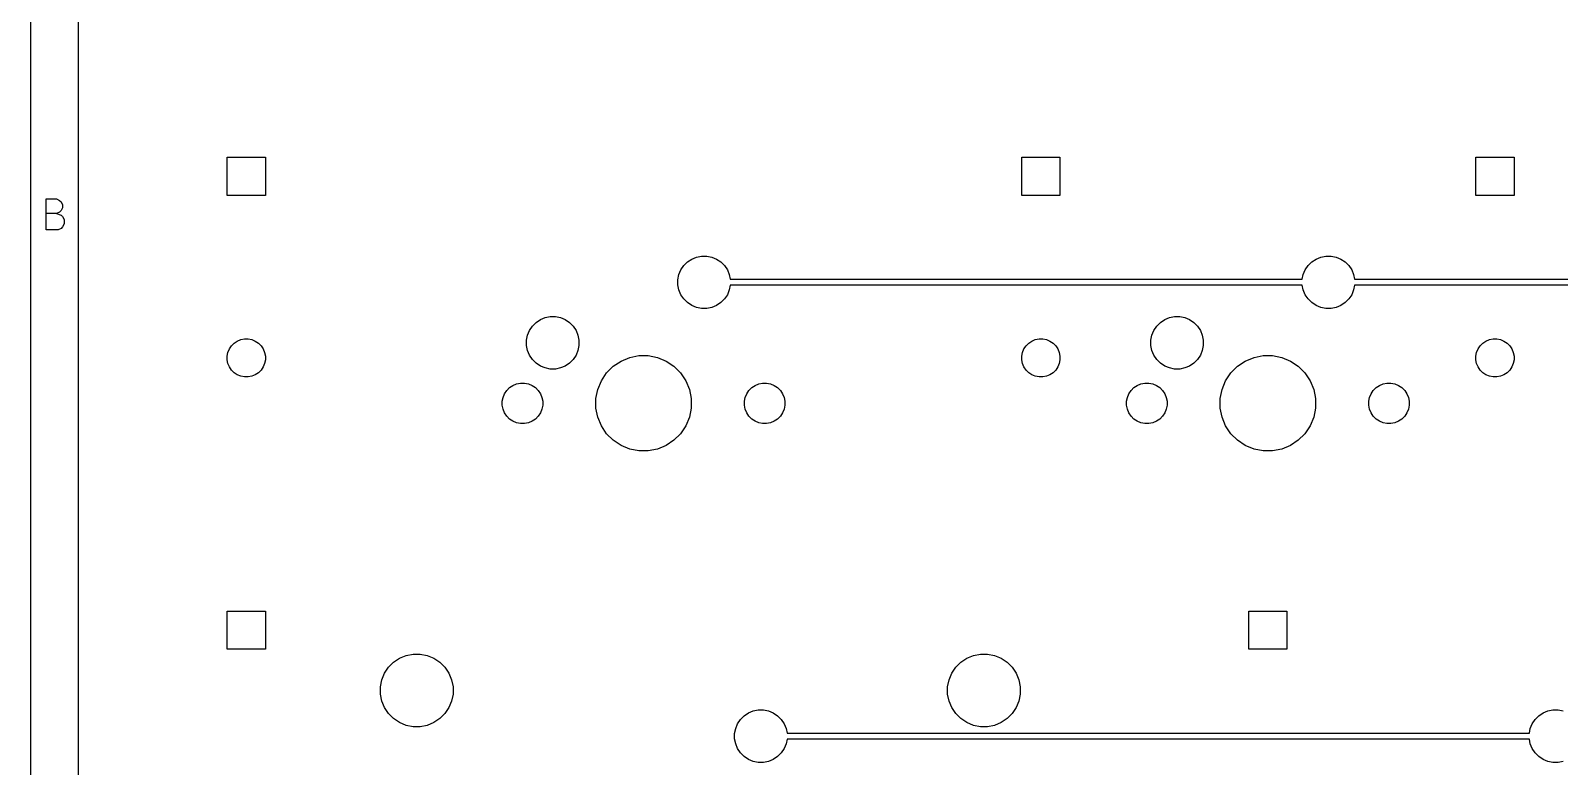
# Model space of a CAD drawing. Extents: x 0.4 to 33.6, y -21.6 to -0.4.
# Drawn here: x 0.394 to 2.919, y -4.256 to -3.04 of the extents above; entities that cross this region are included whole.
import ezdxf

# ---------------------------------------------------------------- set-up
doc = ezdxf.new("R2010")
doc.units = 0
doc.header["$MEASUREMENT"] = 0
doc.layers.add('BLACK', color=7, linetype='CONTINUOUS')

msp = doc.modelspace()

# ---------------------------------------------------------------- linework, layer by layer
at = {"layer": 'BLACK', "linetype": 'CONTINUOUS'}
for p, q in [((0.393701, -0.393701), (0.393701, -21.6063)), ((0.472441, -0.472441), (0.472441, -21.5276)), ((0.718504, -3.31275), (0.718504, -3.24975)), ((0.718504, -3.24975), (0.781496, -3.24975)), ((0.781496, -3.24975), (0.781496, -3.31275)), ((2.031, -3.31275), (2.031, -3.24975)), ((2.031, -3.24975), (2.094, -3.24975)), ((2.094, -3.24975), (2.094, -3.31275)), ((2.781, -3.31275), (2.781, -3.24975)), ((2.781, -3.24975), (2.844, -3.24975)), ((2.844, -3.24975), (2.844, -3.31275)), ((0.419666, -3.36961), (0.419666, -3.31843)), ((0.419666, -3.31843), (0.436727, -3.31843)), ((0.436727, -3.31843), (0.441601, -3.32087)), ((0.441601, -3.32087), (0.444038, -3.3233)), ((0.444038, -3.3233), (0.446475, -3.32818)), ((0.446475, -3.33305), (0.444038, -3.33793)), ((0.446475, -3.32818), (0.446475, -3.33305)), ((0.781496, -3.31275), (0.718504, -3.31275)), ((2.094, -3.31275), (2.031, -3.31275)), ((2.844, -3.31275), (2.781, -3.31275)), ((0.436727, -3.3428), (0.419666, -3.3428)), ((0.441601, -3.34036), (0.436727, -3.3428)), ((0.436727, -3.3428), (0.444038, -3.34524)), ((0.444038, -3.33793), (0.441601, -3.34036)), ((0.444038, -3.34524), (0.446475, -3.34768)), ((0.446475, -3.34768), (0.448913, -3.35255)), ((0.448913, -3.35255), (0.448913, -3.35986)), ((0.439164, -3.36961), (0.419666, -3.36961)), ((0.444038, -3.36717), (0.439164, -3.36961)), ((0.446475, -3.36474), (0.444038, -3.36717)), ((0.448913, -3.35986), (0.446475, -3.36474)), ((1.46787, -3.43574), (1.47261, -3.42864)), ((1.47261, -3.42864), (1.47864, -3.42261)), ((1.47864, -3.42261), (1.48574, -3.41787)), ((1.48574, -3.41787), (1.49362, -3.41461)), ((1.49362, -3.41461), (1.50198, -3.41294)), ((1.50198, -3.41294), (1.51052, -3.41294)), ((1.51052, -3.41294), (1.51888, -3.41461)), ((1.51888, -3.41461), (1.52676, -3.41787)), ((1.52676, -3.41787), (1.53386, -3.42261)), ((1.53386, -3.42261), (1.53989, -3.42864)), ((1.53989, -3.42864), (1.54463, -3.43574)), ((2.49912, -3.43574), (2.50386, -3.42864)), ((2.50386, -3.42864), (2.50989, -3.42261)), ((2.50989, -3.42261), (2.51699, -3.41787)), ((2.51699, -3.41787), (2.52487, -3.41461)), ((2.52487, -3.41461), (2.53323, -3.41294)), ((2.53323, -3.41294), (2.54177, -3.41294)), ((2.54177, -3.41294), (2.55013, -3.41461)), ((2.55013, -3.41461), (2.55801, -3.41787)), ((2.55801, -3.41787), (2.56511, -3.42261)), ((2.56511, -3.42261), (2.57114, -3.42864)), ((2.57114, -3.42864), (2.57588, -3.43574)), ((1.46294, -3.45198), (1.46461, -3.44362)), ((1.46294, -3.46052), (1.46294, -3.45198)), ((1.46461, -3.44362), (1.46787, -3.43574)), ((1.54463, -3.43574), (1.54789, -3.44362)), ((1.54789, -3.44362), (1.54943, -3.45133)), ((1.54943, -3.45133), (2.49432, -3.45133)), ((2.49432, -3.45133), (2.49586, -3.44362)), ((2.49586, -3.44362), (2.49912, -3.43574)), ((2.57588, -3.43574), (2.57914, -3.44362)), ((2.57914, -3.44362), (2.58068, -3.45133)), ((2.58068, -3.45133), (3.24432, -3.45133)), ((1.46461, -3.46888), (1.46294, -3.46052)), ((1.46787, -3.47676), (1.46461, -3.46888)), ((1.47261, -3.48386), (1.46787, -3.47676)), ((1.47864, -3.48989), (1.47261, -3.48386)), ((1.53989, -3.48386), (1.53386, -3.48989)), ((1.54463, -3.47676), (1.53989, -3.48386)), ((1.54789, -3.46888), (1.54463, -3.47676)), ((1.54943, -3.46117), (1.54789, -3.46888)), ((2.49432, -3.46117), (1.54943, -3.46117)), ((2.49586, -3.46888), (2.49432, -3.46117)), ((2.49912, -3.47676), (2.49586, -3.46888)), ((2.50386, -3.48386), (2.49912, -3.47676)), ((2.50989, -3.48989), (2.50386, -3.48386)), ((2.57114, -3.48386), (2.56511, -3.48989)), ((2.57588, -3.47676), (2.57114, -3.48386)), ((2.57914, -3.46888), (2.57588, -3.47676)), ((2.58068, -3.46117), (2.57914, -3.46888)), ((3.24432, -3.46117), (2.58068, -3.46117)), ((1.48574, -3.49463), (1.47864, -3.48989)), ((1.49362, -3.49789), (1.48574, -3.49463)), ((1.50198, -3.49956), (1.49362, -3.49789)), ((1.51052, -3.49956), (1.50198, -3.49956)), ((1.51888, -3.49789), (1.51052, -3.49956)), ((1.52676, -3.49463), (1.51888, -3.49789)), ((1.53386, -3.48989), (1.52676, -3.49463)), ((2.51699, -3.49463), (2.50989, -3.48989)), ((2.52487, -3.49789), (2.51699, -3.49463)), ((2.53323, -3.49956), (2.52487, -3.49789)), ((2.54177, -3.49956), (2.53323, -3.49956)), ((2.55013, -3.49789), (2.54177, -3.49956)), ((2.55801, -3.49463), (2.55013, -3.49789)), ((2.56511, -3.48989), (2.55801, -3.49463)), ((1.21787, -3.53574), (1.22261, -3.52864)), ((1.22261, -3.52864), (1.22864, -3.52261)), ((1.22864, -3.52261), (1.23574, -3.51787)), ((1.23574, -3.51787), (1.24362, -3.51461)), ((1.24362, -3.51461), (1.25198, -3.51294)), ((1.25198, -3.51294), (1.26052, -3.51294)), ((1.26052, -3.51294), (1.26888, -3.51461)), ((1.26888, -3.51461), (1.27676, -3.51787)), ((1.27676, -3.51787), (1.28386, -3.52261)), ((1.28386, -3.52261), (1.28989, -3.52864)), ((1.28989, -3.52864), (1.29463, -3.53574)), ((2.24912, -3.53574), (2.25386, -3.52864)), ((2.25386, -3.52864), (2.25989, -3.52261)), ((2.25989, -3.52261), (2.26699, -3.51787)), ((2.26699, -3.51787), (2.27487, -3.51461)), ((2.27487, -3.51461), (2.28323, -3.51294)), ((2.28323, -3.51294), (2.29177, -3.51294)), ((2.29177, -3.51294), (2.30013, -3.51461)), ((2.30013, -3.51461), (2.30801, -3.51787)), ((2.30801, -3.51787), (2.31511, -3.52261)), ((2.31511, -3.52261), (2.32114, -3.52864)), ((2.32114, -3.52864), (2.32588, -3.53574)), ((0.725535, -3.56117), (0.729922, -3.55679)), ((0.729922, -3.55679), (0.735081, -3.55334)), ((0.735081, -3.55334), (0.740813, -3.55096)), ((0.740813, -3.55096), (0.746898, -3.54975)), ((0.746898, -3.54975), (0.753102, -3.54975)), ((0.753102, -3.54975), (0.759187, -3.55096)), ((0.759187, -3.55096), (0.764919, -3.55334)), ((0.764919, -3.55334), (0.770078, -3.55679)), ((0.770078, -3.55679), (0.774465, -3.56117)), ((1.21294, -3.55198), (1.21461, -3.54362)), ((1.21294, -3.56052), (1.21294, -3.55198)), ((1.21461, -3.56888), (1.21294, -3.56052)), ((1.21461, -3.54362), (1.21787, -3.53574)), ((1.29463, -3.53574), (1.29789, -3.54362)), ((1.29789, -3.54362), (1.29956, -3.55198)), ((1.29956, -3.56052), (1.29789, -3.56888)), ((1.29956, -3.55198), (1.29956, -3.56052)), ((2.03804, -3.56117), (2.04242, -3.55679)), ((2.04242, -3.55679), (2.04758, -3.55334)), ((2.04758, -3.55334), (2.05331, -3.55096)), ((2.05331, -3.55096), (2.0594, -3.54975)), ((2.0594, -3.54975), (2.0656, -3.54975)), ((2.0656, -3.54975), (2.07169, -3.55096)), ((2.07169, -3.55096), (2.07742, -3.55334)), ((2.07742, -3.55334), (2.08258, -3.55679)), ((2.08258, -3.55679), (2.08696, -3.56117)), ((2.24419, -3.55198), (2.24586, -3.54362)), ((2.24419, -3.56052), (2.24419, -3.55198)), ((2.24586, -3.56888), (2.24419, -3.56052)), ((2.24586, -3.54362), (2.24912, -3.53574)), ((2.32588, -3.53574), (2.32914, -3.54362)), ((2.32914, -3.54362), (2.33081, -3.55198)), ((2.33081, -3.56052), (2.32914, -3.56888)), ((2.33081, -3.55198), (2.33081, -3.56052)), ((2.78804, -3.56117), (2.79242, -3.55679)), ((2.79242, -3.55679), (2.79758, -3.55334)), ((2.79758, -3.55334), (2.80331, -3.55096)), ((2.80331, -3.55096), (2.8094, -3.54975)), ((2.8094, -3.54975), (2.8156, -3.54975)), ((2.8156, -3.54975), (2.82169, -3.55096)), ((2.82169, -3.55096), (2.82742, -3.55334)), ((2.82742, -3.55334), (2.83258, -3.55679)), ((2.83258, -3.55679), (2.83696, -3.56117)), ((0.718504, -3.57815), (0.719714, -3.57206)), ((0.718504, -3.58435), (0.718504, -3.57815)), ((0.719714, -3.59044), (0.718504, -3.58435)), ((0.719714, -3.57206), (0.722089, -3.56633)), ((0.722089, -3.56633), (0.725535, -3.56117)), ((0.774465, -3.56117), (0.777911, -3.56633)), ((0.777911, -3.56633), (0.780286, -3.57206)), ((0.780286, -3.57206), (0.781496, -3.57815)), ((0.781496, -3.58435), (0.780286, -3.59044)), ((0.781496, -3.57815), (0.781496, -3.58435)), ((1.21787, -3.57676), (1.21461, -3.56888)), ((1.22261, -3.58386), (1.21787, -3.57676)), ((1.22864, -3.58989), (1.22261, -3.58386)), ((1.28989, -3.58386), (1.28386, -3.58989)), ((1.29463, -3.57676), (1.28989, -3.58386)), ((1.29789, -3.56888), (1.29463, -3.57676)), ((1.36895, -3.58647), (1.38328, -3.58054)), ((1.38328, -3.58054), (1.39849, -3.57751)), ((1.39849, -3.57751), (1.41401, -3.57751)), ((1.41401, -3.57751), (1.42922, -3.58054)), ((1.42922, -3.58054), (1.44355, -3.58647)), ((2.031, -3.57815), (2.03221, -3.57206)), ((2.031, -3.58435), (2.031, -3.57815)), ((2.03221, -3.59044), (2.031, -3.58435)), ((2.03221, -3.57206), (2.03459, -3.56633)), ((2.03459, -3.56633), (2.03804, -3.56117)), ((2.08696, -3.56117), (2.09041, -3.56633)), ((2.09041, -3.56633), (2.09279, -3.57206)), ((2.09279, -3.57206), (2.094, -3.57815)), ((2.094, -3.58435), (2.09279, -3.59044)), ((2.094, -3.57815), (2.094, -3.58435)), ((2.24912, -3.57676), (2.24586, -3.56888)), ((2.25386, -3.58386), (2.24912, -3.57676)), ((2.25989, -3.58989), (2.25386, -3.58386)), ((2.32114, -3.58386), (2.31511, -3.58989)), ((2.32588, -3.57676), (2.32114, -3.58386)), ((2.32914, -3.56888), (2.32588, -3.57676)), ((2.4002, -3.58647), (2.41453, -3.58054)), ((2.41453, -3.58054), (2.42974, -3.57751)), ((2.42974, -3.57751), (2.44526, -3.57751)), ((2.44526, -3.57751), (2.46047, -3.58054)), ((2.46047, -3.58054), (2.4748, -3.58647)), ((2.781, -3.57815), (2.78221, -3.57206)), ((2.781, -3.58435), (2.781, -3.57815)), ((2.78221, -3.59044), (2.781, -3.58435)), ((2.78221, -3.57206), (2.78459, -3.56633)), ((2.78459, -3.56633), (2.78804, -3.56117)), ((2.83696, -3.56117), (2.84041, -3.56633)), ((2.84041, -3.56633), (2.84279, -3.57206)), ((2.84279, -3.57206), (2.844, -3.57815)), ((2.844, -3.58435), (2.84279, -3.59044)), ((2.844, -3.57815), (2.844, -3.58435)), ((0.722089, -3.59617), (0.719714, -3.59044)), ((0.725535, -3.60133), (0.722089, -3.59617)), ((0.729922, -3.60571), (0.725535, -3.60133)), ((0.735081, -3.60916), (0.729922, -3.60571)), ((0.740813, -3.61154), (0.735081, -3.60916)), ((0.764919, -3.60916), (0.759187, -3.61154)), ((0.770078, -3.60571), (0.764919, -3.60916)), ((0.774465, -3.60133), (0.770078, -3.60571)), ((0.777911, -3.59617), (0.774465, -3.60133)), ((0.780286, -3.59044), (0.777911, -3.59617)), ((1.23574, -3.59463), (1.22864, -3.58989)), ((1.24362, -3.59789), (1.23574, -3.59463)), ((1.25198, -3.59956), (1.24362, -3.59789)), ((1.26052, -3.59956), (1.25198, -3.59956)), ((1.26888, -3.59789), (1.26052, -3.59956)), ((1.27676, -3.59463), (1.26888, -3.59789)), ((1.28386, -3.58989), (1.27676, -3.59463)), ((1.33647, -3.61895), (1.34509, -3.60606)), ((1.34509, -3.60606), (1.35606, -3.59509)), ((1.35606, -3.59509), (1.36895, -3.58647)), ((1.44355, -3.58647), (1.45644, -3.59509)), ((1.45644, -3.59509), (1.46741, -3.60606)), ((1.46741, -3.60606), (1.47603, -3.61895)), ((2.03459, -3.59617), (2.03221, -3.59044)), ((2.03804, -3.60133), (2.03459, -3.59617)), ((2.04242, -3.60571), (2.03804, -3.60133)), ((2.04758, -3.60916), (2.04242, -3.60571)), ((2.05331, -3.61154), (2.04758, -3.60916)), ((2.07742, -3.60916), (2.07169, -3.61154)), ((2.08258, -3.60571), (2.07742, -3.60916)), ((2.08696, -3.60133), (2.08258, -3.60571)), ((2.09041, -3.59617), (2.08696, -3.60133)), ((2.09279, -3.59044), (2.09041, -3.59617)), ((2.26699, -3.59463), (2.25989, -3.58989)), ((2.27487, -3.59789), (2.26699, -3.59463)), ((2.28323, -3.59956), (2.27487, -3.59789)), ((2.29177, -3.59956), (2.28323, -3.59956)), ((2.30013, -3.59789), (2.29177, -3.59956)), ((2.30801, -3.59463), (2.30013, -3.59789)), ((2.31511, -3.58989), (2.30801, -3.59463)), ((2.36772, -3.61895), (2.37634, -3.60606)), ((2.37634, -3.60606), (2.38731, -3.59509)), ((2.38731, -3.59509), (2.4002, -3.58647)), ((2.4748, -3.58647), (2.48769, -3.59509)), ((2.48769, -3.59509), (2.49866, -3.60606)), ((2.49866, -3.60606), (2.50728, -3.61895)), ((2.78459, -3.59617), (2.78221, -3.59044)), ((2.78804, -3.60133), (2.78459, -3.59617)), ((2.79242, -3.60571), (2.78804, -3.60133)), ((2.79758, -3.60916), (2.79242, -3.60571)), ((2.80331, -3.61154), (2.79758, -3.60916)), ((2.82742, -3.60916), (2.82169, -3.61154)), ((2.83258, -3.60571), (2.82742, -3.60916)), ((2.83696, -3.60133), (2.83258, -3.60571)), ((2.84041, -3.59617), (2.83696, -3.60133)), ((2.84279, -3.59044), (2.84041, -3.59617)), ((0.746898, -3.61275), (0.740813, -3.61154)), ((0.753102, -3.61275), (0.746898, -3.61275)), ((0.759187, -3.61154), (0.753102, -3.61275)), ((1.17659, -3.6404), (1.18026, -3.63492)), ((1.18026, -3.63492), (1.18492, -3.63026)), ((1.18492, -3.63026), (1.1904, -3.62659)), ((1.1904, -3.62659), (1.19649, -3.62407)), ((1.19649, -3.62407), (1.20295, -3.62279)), ((1.20295, -3.62279), (1.20955, -3.62279)), ((1.20955, -3.62279), (1.21601, -3.62407)), ((1.21601, -3.62407), (1.2221, -3.62659)), ((1.2221, -3.62659), (1.22758, -3.63026)), ((1.22758, -3.63026), (1.23224, -3.63492)), ((1.23224, -3.63492), (1.23591, -3.6404)), ((1.32751, -3.64849), (1.33054, -3.63328)), ((1.33054, -3.63328), (1.33647, -3.61895)), ((1.47603, -3.61895), (1.48196, -3.63328)), ((1.48196, -3.63328), (1.48499, -3.64849)), ((1.57659, -3.6404), (1.58026, -3.63492)), ((1.58026, -3.63492), (1.58492, -3.63026)), ((1.58492, -3.63026), (1.5904, -3.62659)), ((1.5904, -3.62659), (1.59649, -3.62407)), ((1.59649, -3.62407), (1.60295, -3.62279)), ((1.60295, -3.62279), (1.60955, -3.62279)), ((1.60955, -3.62279), (1.61601, -3.62407)), ((1.61601, -3.62407), (1.6221, -3.62659)), ((1.6221, -3.62659), (1.62758, -3.63026)), ((1.62758, -3.63026), (1.63224, -3.63492)), ((1.63224, -3.63492), (1.63591, -3.6404)), ((2.0594, -3.61275), (2.05331, -3.61154)), ((2.0656, -3.61275), (2.0594, -3.61275)), ((2.07169, -3.61154), (2.0656, -3.61275)), ((2.20784, -3.6404), (2.21151, -3.63492)), ((2.21151, -3.63492), (2.21617, -3.63026)), ((2.21617, -3.63026), (2.22165, -3.62659)), ((2.22165, -3.62659), (2.22774, -3.62407)), ((2.22774, -3.62407), (2.2342, -3.62279)), ((2.2342, -3.62279), (2.2408, -3.62279)), ((2.2408, -3.62279), (2.24726, -3.62407)), ((2.24726, -3.62407), (2.25335, -3.62659)), ((2.25335, -3.62659), (2.25883, -3.63026)), ((2.25883, -3.63026), (2.26349, -3.63492)), ((2.26349, -3.63492), (2.26716, -3.6404)), ((2.35876, -3.64849), (2.36179, -3.63328)), ((2.36179, -3.63328), (2.36772, -3.61895)), ((2.50728, -3.61895), (2.51321, -3.63328)), ((2.51321, -3.63328), (2.51624, -3.64849)), ((2.60784, -3.6404), (2.61151, -3.63492)), ((2.61151, -3.63492), (2.61617, -3.63026)), ((2.61617, -3.63026), (2.62165, -3.62659)), ((2.62165, -3.62659), (2.62774, -3.62407)), ((2.62774, -3.62407), (2.6342, -3.62279)), ((2.6342, -3.62279), (2.6408, -3.62279)), ((2.6408, -3.62279), (2.64726, -3.62407)), ((2.64726, -3.62407), (2.65335, -3.62659)), ((2.65335, -3.62659), (2.65883, -3.63026)), ((2.65883, -3.63026), (2.66349, -3.63492)), ((2.66349, -3.63492), (2.66716, -3.6404)), ((2.8094, -3.61275), (2.80331, -3.61154)), ((2.8156, -3.61275), (2.8094, -3.61275)), ((2.82169, -3.61154), (2.8156, -3.61275)), ((1.17279, -3.65295), (1.17407, -3.64649)), ((1.17279, -3.65955), (1.17279, -3.65295)), ((1.17407, -3.66601), (1.17279, -3.65955)), ((1.17407, -3.64649), (1.17659, -3.6404)), ((1.23591, -3.6404), (1.23843, -3.64649)), ((1.23843, -3.64649), (1.23971, -3.65295)), ((1.23971, -3.65955), (1.23843, -3.66601)), ((1.23971, -3.65295), (1.23971, -3.65955)), ((1.32751, -3.66401), (1.32751, -3.64849)), ((1.48499, -3.64849), (1.48499, -3.66401)), ((1.57279, -3.65295), (1.57407, -3.64649)), ((1.57279, -3.65955), (1.57279, -3.65295)), ((1.57407, -3.66601), (1.57279, -3.65955)), ((1.57407, -3.64649), (1.57659, -3.6404)), ((1.63591, -3.6404), (1.63843, -3.64649)), ((1.63843, -3.64649), (1.63971, -3.65295)), ((1.63971, -3.65955), (1.63843, -3.66601)), ((1.63971, -3.65295), (1.63971, -3.65955)), ((2.20404, -3.65295), (2.20532, -3.64649)), ((2.20404, -3.65955), (2.20404, -3.65295)), ((2.20532, -3.66601), (2.20404, -3.65955)), ((2.20532, -3.64649), (2.20784, -3.6404)), ((2.26716, -3.6404), (2.26968, -3.64649)), ((2.26968, -3.64649), (2.27096, -3.65295)), ((2.27096, -3.65955), (2.26968, -3.66601)), ((2.27096, -3.65295), (2.27096, -3.65955)), ((2.35876, -3.66401), (2.35876, -3.64849)), ((2.51624, -3.64849), (2.51624, -3.66401)), ((2.60404, -3.65295), (2.60532, -3.64649)), ((2.60404, -3.65955), (2.60404, -3.65295)), ((2.60532, -3.66601), (2.60404, -3.65955)), ((2.60532, -3.64649), (2.60784, -3.6404)), ((2.66716, -3.6404), (2.66968, -3.64649)), ((2.66968, -3.64649), (2.67096, -3.65295)), ((2.67096, -3.65955), (2.66968, -3.66601)), ((2.67096, -3.65295), (2.67096, -3.65955)), ((1.17659, -3.6721), (1.17407, -3.66601)), ((1.18026, -3.67758), (1.17659, -3.6721)), ((1.18492, -3.68224), (1.18026, -3.67758)), ((1.1904, -3.68591), (1.18492, -3.68224)), ((1.19649, -3.68843), (1.1904, -3.68591)), ((1.2221, -3.68591), (1.21601, -3.68843)), ((1.22758, -3.68224), (1.2221, -3.68591)), ((1.23224, -3.67758), (1.22758, -3.68224)), ((1.23591, -3.6721), (1.23224, -3.67758)), ((1.23843, -3.66601), (1.23591, -3.6721)), ((1.33054, -3.67922), (1.32751, -3.66401)), ((1.33647, -3.69355), (1.33054, -3.67922)), ((1.48196, -3.67922), (1.47603, -3.69355)), ((1.48499, -3.66401), (1.48196, -3.67922)), ((1.57659, -3.6721), (1.57407, -3.66601)), ((1.58026, -3.67758), (1.57659, -3.6721)), ((1.58492, -3.68224), (1.58026, -3.67758)), ((1.5904, -3.68591), (1.58492, -3.68224)), ((1.59649, -3.68843), (1.5904, -3.68591)), ((1.6221, -3.68591), (1.61601, -3.68843)), ((1.62758, -3.68224), (1.6221, -3.68591)), ((1.63224, -3.67758), (1.62758, -3.68224)), ((1.63591, -3.6721), (1.63224, -3.67758)), ((1.63843, -3.66601), (1.63591, -3.6721)), ((2.20784, -3.6721), (2.20532, -3.66601)), ((2.21151, -3.67758), (2.20784, -3.6721)), ((2.21617, -3.68224), (2.21151, -3.67758)), ((2.22165, -3.68591), (2.21617, -3.68224)), ((2.22774, -3.68843), (2.22165, -3.68591)), ((2.25335, -3.68591), (2.24726, -3.68843)), ((2.25883, -3.68224), (2.25335, -3.68591)), ((2.26349, -3.67758), (2.25883, -3.68224)), ((2.26716, -3.6721), (2.26349, -3.67758)), ((2.26968, -3.66601), (2.26716, -3.6721)), ((2.36179, -3.67922), (2.35876, -3.66401)), ((2.36772, -3.69355), (2.36179, -3.67922)), ((2.51321, -3.67922), (2.50728, -3.69355)), ((2.51624, -3.66401), (2.51321, -3.67922)), ((2.60784, -3.6721), (2.60532, -3.66601)), ((2.61151, -3.67758), (2.60784, -3.6721)), ((2.61617, -3.68224), (2.61151, -3.67758)), ((2.62165, -3.68591), (2.61617, -3.68224)), ((2.62774, -3.68843), (2.62165, -3.68591)), ((2.65335, -3.68591), (2.64726, -3.68843)), ((2.65883, -3.68224), (2.65335, -3.68591)), ((2.66349, -3.67758), (2.65883, -3.68224)), ((2.66716, -3.6721), (2.66349, -3.67758)), ((2.66968, -3.66601), (2.66716, -3.6721)), ((1.20295, -3.68971), (1.19649, -3.68843)), ((1.20955, -3.68971), (1.20295, -3.68971)), ((1.21601, -3.68843), (1.20955, -3.68971)), ((1.34509, -3.70644), (1.33647, -3.69355)), ((1.35606, -3.71741), (1.34509, -3.70644)), ((1.46741, -3.70644), (1.45644, -3.71741)), ((1.47603, -3.69355), (1.46741, -3.70644)), ((1.60295, -3.68971), (1.59649, -3.68843)), ((1.60955, -3.68971), (1.60295, -3.68971)), ((1.61601, -3.68843), (1.60955, -3.68971)), ((2.2342, -3.68971), (2.22774, -3.68843)), ((2.2408, -3.68971), (2.2342, -3.68971)), ((2.24726, -3.68843), (2.2408, -3.68971)), ((2.37634, -3.70644), (2.36772, -3.69355)), ((2.38731, -3.71741), (2.37634, -3.70644)), ((2.49866, -3.70644), (2.48769, -3.71741)), ((2.50728, -3.69355), (2.49866, -3.70644)), ((2.6342, -3.68971), (2.62774, -3.68843)), ((2.6408, -3.68971), (2.6342, -3.68971)), ((2.64726, -3.68843), (2.6408, -3.68971)), ((1.36895, -3.72603), (1.35606, -3.71741)), ((1.38328, -3.73196), (1.36895, -3.72603)), ((1.39849, -3.73499), (1.38328, -3.73196)), ((1.41401, -3.73499), (1.39849, -3.73499)), ((1.42922, -3.73196), (1.41401, -3.73499)), ((1.44355, -3.72603), (1.42922, -3.73196)), ((1.45644, -3.71741), (1.44355, -3.72603)), ((2.4002, -3.72603), (2.38731, -3.71741)), ((2.41453, -3.73196), (2.4002, -3.72603)), ((2.42974, -3.73499), (2.41453, -3.73196)), ((2.44526, -3.73499), (2.42974, -3.73499)), ((2.46047, -3.73196), (2.44526, -3.73499)), ((2.4748, -3.72603), (2.46047, -3.73196)), ((2.48769, -3.71741), (2.4748, -3.72603)), ((0.718504, -4.06275), (0.718504, -3.99975)), ((0.718504, -3.99975), (0.781496, -3.99975)), ((0.781496, -3.99975), (0.781496, -4.06275)), ((2.406, -4.06275), (2.406, -3.99975)), ((2.406, -3.99975), (2.469, -3.99975)), ((2.469, -3.99975), (2.469, -4.06275)), ((0.781496, -4.06275), (0.718504, -4.06275)), ((2.469, -4.06275), (2.406, -4.06275)), ((0.98486, -4.09239), (0.993223, -4.08402)), ((0.993223, -4.08402), (1.00306, -4.07745)), ((1.00306, -4.07745), (1.01398, -4.07293)), ((1.01398, -4.07293), (1.02558, -4.07062)), ((1.02558, -4.07062), (1.03741, -4.07062)), ((1.03741, -4.07062), (1.04901, -4.07293)), ((1.04901, -4.07293), (1.05994, -4.07745)), ((1.05994, -4.07745), (1.06977, -4.08402)), ((1.06977, -4.08402), (1.07813, -4.09239)), ((1.92187, -4.09239), (1.93023, -4.08402)), ((1.93023, -4.08402), (1.94006, -4.07745)), ((1.94006, -4.07745), (1.95099, -4.07293)), ((1.95099, -4.07293), (1.96259, -4.07062)), ((1.96259, -4.07062), (1.97442, -4.07062)), ((1.97442, -4.07062), (1.98602, -4.07293)), ((1.98602, -4.07293), (1.99694, -4.07745)), ((1.99694, -4.07745), (2.00678, -4.08402)), ((2.00678, -4.08402), (2.01514, -4.09239)), ((0.971457, -4.12475), (0.973764, -4.11315)), ((0.973764, -4.11315), (0.97829, -4.10222)), ((0.97829, -4.10222), (0.98486, -4.09239)), ((1.07813, -4.09239), (1.0847, -4.10222)), ((1.0847, -4.10222), (1.08923, -4.11315)), ((1.08923, -4.11315), (1.09154, -4.12475)), ((1.90846, -4.12475), (1.91077, -4.11315)), ((1.91077, -4.11315), (1.9153, -4.10222)), ((1.9153, -4.10222), (1.92187, -4.09239)), ((2.01514, -4.09239), (2.02171, -4.10222)), ((2.02171, -4.10222), (2.02624, -4.11315)), ((2.02624, -4.11315), (2.02854, -4.12475)), ((0.971457, -4.13657), (0.971457, -4.12475)), ((0.973764, -4.14817), (0.971457, -4.13657)), ((1.09154, -4.13657), (1.08923, -4.14817)), ((1.09154, -4.12475), (1.09154, -4.13657)), ((1.90846, -4.13657), (1.90846, -4.12475)), ((1.91077, -4.14817), (1.90846, -4.13657)), ((2.02854, -4.13657), (2.02624, -4.14817)), ((2.02854, -4.12475), (2.02854, -4.13657)), ((0.97829, -4.1591), (0.973764, -4.14817)), ((0.98486, -4.16893), (0.97829, -4.1591)), ((1.0847, -4.1591), (1.07813, -4.16893)), ((1.08923, -4.14817), (1.0847, -4.1591)), ((1.57949, -4.16787), (1.58737, -4.16461)), ((1.58737, -4.16461), (1.59573, -4.16294)), ((1.59573, -4.16294), (1.60427, -4.16294)), ((1.60427, -4.16294), (1.61263, -4.16461)), ((1.61263, -4.16461), (1.62051, -4.16787)), ((1.9153, -4.1591), (1.91077, -4.14817)), ((1.92187, -4.16893), (1.9153, -4.1591)), ((2.02171, -4.1591), (2.01514, -4.16893)), ((2.02624, -4.14817), (2.02171, -4.1591)), ((2.89199, -4.16787), (2.89987, -4.16461)), ((2.89987, -4.16461), (2.90823, -4.16294)), ((2.90823, -4.16294), (2.91677, -4.16294)), ((2.91677, -4.16294), (2.92513, -4.16461)), ((0.993223, -4.1773), (0.98486, -4.16893)), ((1.00306, -4.18387), (0.993223, -4.1773)), ((1.01398, -4.18839), (1.00306, -4.18387)), ((1.02558, -4.1907), (1.01398, -4.18839)), ((1.03741, -4.1907), (1.02558, -4.1907)), ((1.04901, -4.18839), (1.03741, -4.1907)), ((1.05994, -4.18387), (1.04901, -4.18839)), ((1.06977, -4.1773), (1.05994, -4.18387)), ((1.07813, -4.16893), (1.06977, -4.1773)), ((1.55836, -4.19362), (1.56162, -4.18574)), ((1.56162, -4.18574), (1.56636, -4.17864)), ((1.56636, -4.17864), (1.57239, -4.17261)), ((1.57239, -4.17261), (1.57949, -4.16787)), ((1.62051, -4.16787), (1.62761, -4.17261)), ((1.62761, -4.17261), (1.63364, -4.17864)), ((1.63364, -4.17864), (1.63838, -4.18574)), ((1.63838, -4.18574), (1.64164, -4.19362)), ((1.93023, -4.1773), (1.92187, -4.16893)), ((1.94006, -4.18387), (1.93023, -4.1773)), ((1.95099, -4.18839), (1.94006, -4.18387)), ((1.96259, -4.1907), (1.95099, -4.18839)), ((1.97442, -4.1907), (1.96259, -4.1907)), ((1.98602, -4.18839), (1.97442, -4.1907)), ((1.99694, -4.18387), (1.98602, -4.18839)), ((2.00678, -4.1773), (1.99694, -4.18387)), ((2.01514, -4.16893), (2.00678, -4.1773)), ((2.87086, -4.19362), (2.87412, -4.18574)), ((2.87412, -4.18574), (2.87886, -4.17864)), ((2.87886, -4.17864), (2.88489, -4.17261)), ((2.88489, -4.17261), (2.89199, -4.16787)), ((1.55669, -4.20198), (1.55836, -4.19362)), ((1.55669, -4.21052), (1.55669, -4.20198)), ((1.55836, -4.21888), (1.55669, -4.21052)), ((1.64164, -4.19362), (1.64318, -4.20133)), ((1.64318, -4.21117), (1.64164, -4.21888)), ((1.64318, -4.20133), (2.86932, -4.20133)), ((2.86932, -4.21117), (1.64318, -4.21117)), ((2.86932, -4.20133), (2.87086, -4.19362)), ((2.87086, -4.21888), (2.86932, -4.21117)), ((1.56162, -4.22676), (1.55836, -4.21888)), ((1.56636, -4.23386), (1.56162, -4.22676)), ((1.57239, -4.23989), (1.56636, -4.23386)), ((1.57949, -4.24463), (1.57239, -4.23989)), ((1.62761, -4.23989), (1.62051, -4.24463)), ((1.63364, -4.23386), (1.62761, -4.23989)), ((1.63838, -4.22676), (1.63364, -4.23386)), ((1.64164, -4.21888), (1.63838, -4.22676)), ((2.87412, -4.22676), (2.87086, -4.21888)), ((2.87886, -4.23386), (2.87412, -4.22676)), ((2.88489, -4.23989), (2.87886, -4.23386)), ((2.89199, -4.24463), (2.88489, -4.23989)), ((1.58737, -4.24789), (1.57949, -4.24463)), ((1.59573, -4.24956), (1.58737, -4.24789)), ((1.60427, -4.24956), (1.59573, -4.24956)), ((1.61263, -4.24789), (1.60427, -4.24956)), ((1.62051, -4.24463), (1.61263, -4.24789)), ((2.89987, -4.24789), (2.89199, -4.24463)), ((2.90823, -4.24956), (2.89987, -4.24789)), ((2.91677, -4.24956), (2.90823, -4.24956)), ((2.92513, -4.24789), (2.91677, -4.24956))]:
    msp.add_line(p, q, dxfattribs=at)

doc.saveas('drawing.dxf')
